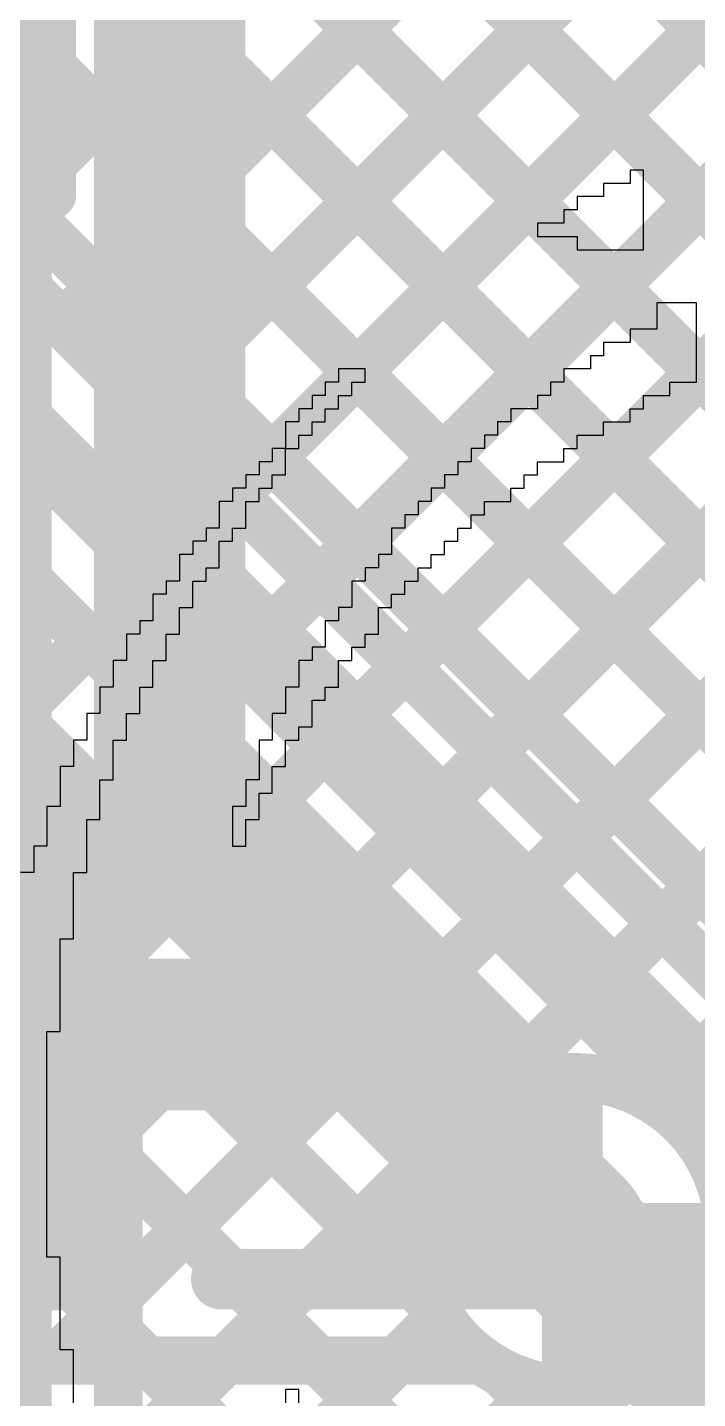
# Model space of a CAD drawing. Header units: millimetres. Extents: x 1.22 to 4.12, y 1.17 to 3.21.
# Drawn here: x 1.685 to 1.7957, y 1.5417 to 1.7682 of the extents above; entities that cross this region are included whole.
import ezdxf

# ---------------------------------------------------------------- set-up
doc = ezdxf.new("R2010")
doc.units = ezdxf.units.MM
doc.header["$MEASUREMENT"] = 0
for name, color, linetype in [('BottomLayer', 5, 'Continuous'), ('BottomOverlay', 54, 'Continuous'), ('MultiLayer', 9, 'Continuous'), ('TopLayer', 1, 'Continuous'), ('TopOverlay', 2, 'Continuous'), ('ViaHoleLayer', 16, 'Continuous')]:
    doc.layers.add(name, color=color, linetype=linetype)

# ---------------------------------------------------------------- blocks, each defined once
blk = doc.blocks.new('B3FS_1012P_16')
at = {"layer": 'TopOverlay', "const_width": 0.01}
for points in [[(0.087, 0.129), (-0.092, 0.129)], [(0.124, 0.05), (0.124, -0.049)]]:
    blk.add_lwpolyline(points, dxfattribs=at)
at = {"layer": 'TopOverlay', "const_width": 0.005}
for points in [[(0.0845, 0.129, 1), (0.0895, 0.129, 1)], [(0.1215, 0.05, 1), (0.1265, 0.05, 1)], [(0.1215, -0.049, 1), (0.1265, -0.049, 1)]]:
    blk.add_lwpolyline(points, format="xyb", close=True, dxfattribs=at)

msp = doc.modelspace()

# ---------------------------------------------------------------- linework, layer by layer
at = {"layer": 'BottomLayer'}
for points, const_width in [([(1.7, 1.61515), (2.122, 2.03715)], 0.008), ([(1.7, 1.72828), (1.99922, 2.0275)], 0.008), ([(1.7, 1.67172), (2.05578, 2.0275)], 0.008), ([(1.7, 1.7), (2.0275, 2.0275)], 0.008), ([(1.7, 1.75657), (1.96793, 2.0245)], 0.008), ([(1.7, 1.64343), (2.07889, 2.02232)], 0.008), ([(1.7, 1.64343), (2.07889, 2.02232)], 0.008), ([(1.683, 1.474), (1.683, 2.01038)], 0.012), ([(1.7, 1.58686), (2.122, 2.00886)], 0.008), ([(1.7, 1.48921), (1.7, 2.00333)], 0.008), ([(1.7085, 1.6355), (1.7085, 1.9916)], 0.025), ([(1.7, 1.55858), (2.122, 1.98058)], 0.008), ([(1.7588, 1.58909), (2.122, 1.95229)], 0.008), ([(1.7888, 1.59081), (2.122, 1.92401)], 0.008), ([(1.7, 1.86382), (1.88389, 1.67993)], 0.008), ([(1.7, 1.83553), (1.86975, 1.66579)], 0.008), ([(1.7, 1.80725), (1.8556, 1.65165)], 0.008), ([(1.7, 1.77897), (1.84146, 1.6375)], 0.008), ([(1.7, 1.75068), (1.82732, 1.62336)], 0.008), ([(1.7, 1.7224), (1.81318, 1.60922)], 0.008), ([(1.7, 1.69411), (1.804, 1.59011)], 0.008), ([(1.7, 1.66583), (1.77129, 1.59454)], 0.008), ([(1.7085, 1.6355), (1.775, 1.569)], 0.025), ([(1.7, 1.63754), (1.75381, 1.58374)], 0.008), ([(1.7, 1.60926), (1.75203, 1.55723)], 0.008), ([(1.775, 1.569), (1.775, 1.59081)], 0.01), ([(1.7, 1.53029), (1.75491, 1.5852)], 0.008), ([(1.7, 1.58098), (1.79946, 1.48151)], 0.008), ([(1.75319, 1.569), (1.775, 1.569)], 0.01), ([(1.775, 1.569), (1.79681, 1.569)], 0.01), ([(1.775, 1.54719), (1.775, 1.569)], 0.01), ([(1.7, 1.50201), (1.75319, 1.5552)], 0.008), ([(1.7, 1.55269), (1.84869, 1.404)], 0.008), ([(1.65856, 1.404), (1.804, 1.54944)], 0.008), ([(1.78974, 1.54781), (1.804, 1.53354)], 0.008), ([(1.76323, 1.54603), (1.804, 1.50526)], 0.008), ([(1.70526, 1.47898), (1.76996, 1.54369)], 0.008)]:
    msp.add_lwpolyline(points, dxfattribs=dict(at, const_width=const_width))
for points, const_width in [([(1.698, 1.75657, 1), (1.702, 1.75657, 1)], 0.004), ([(1.698, 1.75068, 1), (1.702, 1.75068, 1)], 0.004), ([(1.698, 1.72828, 1), (1.702, 1.72828, 1)], 0.004), ([(1.698, 1.7224, 1), (1.702, 1.7224, 1)], 0.004), ([(1.698, 1.7, 1), (1.702, 1.7, 1)], 0.004), ([(1.698, 1.69411, 1), (1.702, 1.69411, 1)], 0.004), ([(1.698, 1.67172, 1), (1.702, 1.67172, 1)], 0.004), ([(1.698, 1.66583, 1), (1.702, 1.66583, 1)], 0.004), ([(1.70225, 1.6355, 1), (1.71475, 1.6355, 1)], 0.0125), ([(1.70225, 1.6355, 1), (1.71475, 1.6355, 1)], 0.0125), ([(1.698, 1.64343, 1), (1.702, 1.64343, 1)], 0.004), ([(1.698, 1.64343, 1), (1.702, 1.64343, 1)], 0.004), ([(1.698, 1.63754, 1), (1.702, 1.63754, 1)], 0.004), ([(1.698, 1.61515, 1), (1.702, 1.61515, 1)], 0.004), ([(1.698, 1.60926, 1), (1.702, 1.60926, 1)], 0.004), ([(1.80081, 1.569, 1), (1.74919, 1.569, 1)], 0.008), ([(1.76929, 1.59454, 1), (1.77329, 1.59454, 1)], 0.004), ([(1.7725, 1.59081, 1), (1.7775, 1.59081, 1)], 0.005), ([(1.7868, 1.59081, 1), (1.7908, 1.59081, 1)], 0.004), ([(1.7568, 1.58909, 1), (1.7608, 1.58909, 1)], 0.004), ([(1.698, 1.58686, 1), (1.702, 1.58686, 1)], 0.004), ([(1.75181, 1.58374, 1), (1.75581, 1.58374, 1)], 0.004), ([(1.75291, 1.5852, 1), (1.75691, 1.5852, 1)], 0.004), ([(1.698, 1.58098, 1), (1.702, 1.58098, 1)], 0.004), ([(1.76875, 1.569, 1), (1.78125, 1.569, 1)], 0.0125), ([(1.76909, 1.569, 1), (1.78091, 1.569, 1)], 0.01181), ([(1.75069, 1.569, 1), (1.75569, 1.569, 1)], 0.005), ([(1.7725, 1.569, 1), (1.7775, 1.569, 1)], 0.005), ([(1.7725, 1.569, 1), (1.7775, 1.569, 1)], 0.005), ([(1.7725, 1.569, 1), (1.7775, 1.569, 1)], 0.005), ([(1.7725, 1.569, 1), (1.7775, 1.569, 1)], 0.005), ([(1.79431, 1.569, 1), (1.79931, 1.569, 1)], 0.005), ([(1.74719, 1.569, 1), (1.75119, 1.569, 1)], 0.004), ([(1.698, 1.55858, 1), (1.702, 1.55858, 1)], 0.004), ([(1.75003, 1.55723, 1), (1.75403, 1.55723, 1)], 0.004), ([(1.75119, 1.5552, 1), (1.75519, 1.5552, 1)], 0.004), ([(1.698, 1.55269, 1), (1.702, 1.55269, 1)], 0.004), ([(1.7725, 1.54719, 1), (1.7775, 1.54719, 1)], 0.005), ([(1.78774, 1.54781, 1), (1.79174, 1.54781, 1)], 0.004), ([(1.76123, 1.54603, 1), (1.76523, 1.54603, 1)], 0.004), ([(1.76796, 1.54369, 1), (1.77196, 1.54369, 1)], 0.004)]:
    msp.add_lwpolyline(points, format="xyb", close=True, dxfattribs=dict(at, const_width=const_width))
at = {"layer": 'BottomOverlay'}
for p, q in [((1.78673, 1.74459), (1.78454, 1.74459)), ((1.78454, 1.74459), (1.78454, 1.7424)), ((1.78673, 1.73145), (1.78673, 1.74459)), ((1.78235, 1.7424), (1.78016, 1.7424)), ((1.78016, 1.7424), (1.78016, 1.74021)), ((1.78454, 1.7424), (1.78235, 1.7424)), ((1.77797, 1.74021), (1.77578, 1.74021)), ((1.77578, 1.74021), (1.77578, 1.73802)), ((1.78016, 1.74021), (1.77797, 1.74021)), ((1.77578, 1.73802), (1.77359, 1.73802)), ((1.77359, 1.73802), (1.77359, 1.73583)), ((1.7714, 1.73583), (1.76921, 1.73583)), ((1.76921, 1.73583), (1.76921, 1.73364)), ((1.77359, 1.73583), (1.7714, 1.73583)), ((1.76921, 1.73364), (1.7714, 1.73364)), ((1.7714, 1.73364), (1.77359, 1.73364)), ((1.77359, 1.73364), (1.77578, 1.73364)), ((1.77578, 1.73364), (1.77578, 1.73145)), ((1.77578, 1.73145), (1.77797, 1.73145)), ((1.77797, 1.73145), (1.78016, 1.73145)), ((1.78016, 1.73145), (1.78235, 1.73145)), ((1.78235, 1.73145), (1.78454, 1.73145)), ((1.78454, 1.73145), (1.78673, 1.73145)), ((1.79111, 1.7227), (1.78892, 1.7227)), ((1.78892, 1.7227), (1.78892, 1.71832)), ((1.79329, 1.7227), (1.79111, 1.7227)), ((1.79548, 1.7227), (1.79329, 1.7227)), ((1.79548, 1.70956), (1.79548, 1.7227)), ((1.78673, 1.71832), (1.78454, 1.71832)), ((1.78454, 1.71832), (1.78454, 1.71613)), ((1.78892, 1.71832), (1.78673, 1.71832)), ((1.78235, 1.71613), (1.78016, 1.71613)), ((1.78016, 1.71613), (1.78016, 1.71394)), ((1.78454, 1.71613), (1.78235, 1.71613)), ((1.78016, 1.71394), (1.77797, 1.71394)), ((1.77797, 1.71394), (1.77797, 1.71175)), ((1.73857, 1.71175), (1.73638, 1.71175)), ((1.73638, 1.71175), (1.73638, 1.70956)), ((1.74076, 1.71175), (1.73857, 1.71175)), ((1.74076, 1.70956), (1.74076, 1.71175)), ((1.77578, 1.71175), (1.77359, 1.71175)), ((1.77359, 1.71175), (1.77359, 1.70956)), ((1.77797, 1.71175), (1.77578, 1.71175)), ((1.73638, 1.70956), (1.73419, 1.70956)), ((1.73419, 1.70956), (1.73419, 1.70737)), ((1.73857, 1.70737), (1.73857, 1.70956)), ((1.73857, 1.70956), (1.74076, 1.70956)), ((1.77359, 1.70956), (1.7714, 1.70956)), ((1.7714, 1.70956), (1.7714, 1.70737)), ((1.79111, 1.70737), (1.79111, 1.70956)), ((1.79111, 1.70956), (1.79329, 1.70956)), ((1.79329, 1.70956), (1.79548, 1.70956)), ((1.73419, 1.70737), (1.732, 1.70737)), ((1.732, 1.70737), (1.732, 1.70519)), ((1.73638, 1.70519), (1.73638, 1.70737)), ((1.73638, 1.70737), (1.73857, 1.70737)), ((1.7714, 1.70737), (1.76921, 1.70737)), ((1.76921, 1.70737), (1.76921, 1.70519)), ((1.78673, 1.70519), (1.78673, 1.70737)), ((1.78673, 1.70737), (1.78892, 1.70737)), ((1.78892, 1.70737), (1.79111, 1.70737)), ((1.72981, 1.703), (1.72762, 1.703)), ((1.72762, 1.703), (1.72762, 1.69862)), ((1.732, 1.70519), (1.72981, 1.70519)), ((1.72981, 1.70519), (1.72981, 1.703)), ((1.732, 1.70081), (1.732, 1.703)), ((1.732, 1.703), (1.73419, 1.703)), ((1.73419, 1.703), (1.73419, 1.70519)), ((1.73419, 1.70519), (1.73638, 1.70519)), ((1.76484, 1.703), (1.76265, 1.703)), ((1.76265, 1.703), (1.76265, 1.70081)), ((1.76703, 1.70519), (1.76484, 1.70519)), ((1.76484, 1.70519), (1.76484, 1.703)), ((1.76921, 1.70519), (1.76703, 1.70519)), ((1.78016, 1.70081), (1.78016, 1.703)), ((1.78016, 1.703), (1.78235, 1.703)), ((1.78235, 1.703), (1.78454, 1.703)), ((1.78454, 1.703), (1.78454, 1.70519)), ((1.78454, 1.70519), (1.78673, 1.70519)), ((1.72981, 1.69862), (1.72981, 1.70081)), ((1.72981, 1.70081), (1.732, 1.70081)), ((1.76265, 1.70081), (1.76046, 1.70081)), ((1.76046, 1.70081), (1.76046, 1.69862)), ((1.77578, 1.69862), (1.77578, 1.70081)), ((1.77578, 1.70081), (1.77797, 1.70081)), ((1.77797, 1.70081), (1.78016, 1.70081)), ((1.72762, 1.69862), (1.72543, 1.69862)), ((1.72543, 1.69862), (1.72543, 1.69643)), ((1.72762, 1.69862), (1.72981, 1.69862)), ((1.72762, 1.69424), (1.72762, 1.69862)), ((1.76046, 1.69862), (1.75827, 1.69862)), ((1.75827, 1.69862), (1.75827, 1.69643)), ((1.77359, 1.69643), (1.77359, 1.69862)), ((1.77359, 1.69862), (1.77578, 1.69862)), ((1.72543, 1.69643), (1.72324, 1.69643)), ((1.72324, 1.69643), (1.72324, 1.69424)), ((1.75827, 1.69643), (1.75608, 1.69643)), ((1.75608, 1.69643), (1.75608, 1.69424)), ((1.76921, 1.69424), (1.76921, 1.69643)), ((1.76921, 1.69643), (1.7714, 1.69643)), ((1.7714, 1.69643), (1.77359, 1.69643)), ((1.72324, 1.69424), (1.72106, 1.69424)), ((1.72106, 1.69424), (1.72106, 1.69205)), ((1.72543, 1.69205), (1.72543, 1.69424)), ((1.72543, 1.69424), (1.72762, 1.69424)), ((1.75608, 1.69424), (1.75389, 1.69424)), ((1.75389, 1.69424), (1.75389, 1.69205)), ((1.76703, 1.69205), (1.76703, 1.69424)), ((1.76703, 1.69424), (1.76921, 1.69424)), ((1.72106, 1.69205), (1.71887, 1.69205)), ((1.71887, 1.69205), (1.71887, 1.68986)), ((1.72324, 1.68986), (1.72324, 1.69205)), ((1.72324, 1.69205), (1.72543, 1.69205)), ((1.75389, 1.69205), (1.7517, 1.69205)), ((1.7517, 1.69205), (1.7517, 1.68986)), ((1.76484, 1.68986), (1.76484, 1.69205)), ((1.76484, 1.69205), (1.76703, 1.69205)), ((1.71887, 1.68986), (1.71668, 1.68986)), ((1.71668, 1.68986), (1.71668, 1.68548)), ((1.72106, 1.68548), (1.72106, 1.68986)), ((1.72106, 1.68986), (1.72324, 1.68986)), ((1.7517, 1.68986), (1.74951, 1.68986)), ((1.74951, 1.68986), (1.74951, 1.68767)), ((1.76046, 1.68767), (1.76046, 1.68986)), ((1.76046, 1.68986), (1.76265, 1.68986)), ((1.76265, 1.68986), (1.76484, 1.68986)), ((1.74951, 1.68767), (1.74732, 1.68767)), ((1.74732, 1.68767), (1.74732, 1.68548)), ((1.75827, 1.68548), (1.75827, 1.68767)), ((1.75827, 1.68767), (1.76046, 1.68767)), ((1.71668, 1.68548), (1.71449, 1.68548)), ((1.71449, 1.68548), (1.71449, 1.68329)), ((1.71887, 1.68329), (1.71887, 1.68548)), ((1.71887, 1.68548), (1.72106, 1.68548)), ((1.74732, 1.68548), (1.74513, 1.68548)), ((1.74513, 1.68548), (1.74513, 1.68111)), ((1.75608, 1.68329), (1.75608, 1.68548)), ((1.75608, 1.68548), (1.75827, 1.68548)), ((1.71449, 1.68329), (1.7123, 1.68329)), ((1.7123, 1.68329), (1.7123, 1.68111)), ((1.71668, 1.67892), (1.71668, 1.68329)), ((1.71668, 1.68329), (1.71887, 1.68329)), ((1.75389, 1.68111), (1.75389, 1.68329)), ((1.75389, 1.68329), (1.75608, 1.68329)), ((1.7123, 1.68111), (1.71011, 1.68111)), ((1.71011, 1.68111), (1.71011, 1.67673)), ((1.74513, 1.68111), (1.74295, 1.68111)), ((1.74295, 1.68111), (1.74295, 1.67892)), ((1.7517, 1.67892), (1.7517, 1.68111)), ((1.7517, 1.68111), (1.75389, 1.68111)), ((1.71449, 1.67673), (1.71449, 1.67892)), ((1.71449, 1.67892), (1.71668, 1.67892)), ((1.74295, 1.67892), (1.74076, 1.67892)), ((1.74076, 1.67892), (1.74076, 1.67673)), ((1.74951, 1.67673), (1.74951, 1.67892)), ((1.74951, 1.67892), (1.7517, 1.67892)), ((1.71011, 1.67673), (1.70792, 1.67673)), ((1.70792, 1.67673), (1.70792, 1.67454)), ((1.7123, 1.67235), (1.7123, 1.67673)), ((1.7123, 1.67673), (1.71449, 1.67673)), ((1.74076, 1.67673), (1.73857, 1.67673)), ((1.73857, 1.67673), (1.73857, 1.67235)), ((1.74732, 1.67454), (1.74732, 1.67673)), ((1.74732, 1.67673), (1.74951, 1.67673)), ((1.70792, 1.67454), (1.70573, 1.67454)), ((1.70573, 1.67454), (1.70573, 1.67016)), ((1.74513, 1.67235), (1.74513, 1.67454)), ((1.74513, 1.67454), (1.74732, 1.67454)), ((1.71011, 1.66797), (1.71011, 1.67235)), ((1.71011, 1.67235), (1.7123, 1.67235)), ((1.73857, 1.67235), (1.73638, 1.67235)), ((1.73638, 1.67235), (1.73638, 1.67016)), ((1.74295, 1.66797), (1.74295, 1.67235)), ((1.74295, 1.67235), (1.74513, 1.67235)), ((1.70573, 1.67016), (1.70354, 1.67016)), ((1.70354, 1.67016), (1.70354, 1.66797)), ((1.73638, 1.67016), (1.73419, 1.67016)), ((1.73419, 1.67016), (1.73419, 1.66578)), ((1.70354, 1.66797), (1.70135, 1.66797)), ((1.70135, 1.66797), (1.70135, 1.66359)), ((1.70792, 1.66359), (1.70792, 1.66797)), ((1.70792, 1.66797), (1.71011, 1.66797)), ((1.74076, 1.66578), (1.74076, 1.66797)), ((1.74076, 1.66797), (1.74295, 1.66797)), ((1.73419, 1.66578), (1.732, 1.66578)), ((1.732, 1.66578), (1.732, 1.66359)), ((1.73857, 1.66359), (1.73857, 1.66578)), ((1.73857, 1.66578), (1.74076, 1.66578)), ((1.70135, 1.66359), (1.69916, 1.66359)), ((1.69916, 1.66359), (1.69916, 1.65921)), ((1.70573, 1.65921), (1.70573, 1.66359)), ((1.70573, 1.66359), (1.70792, 1.66359)), ((1.732, 1.66359), (1.72981, 1.66359)), ((1.72981, 1.66359), (1.72981, 1.65921)), ((1.73638, 1.65921), (1.73638, 1.66359)), ((1.73638, 1.66359), (1.73857, 1.66359)), ((1.69916, 1.65921), (1.69697, 1.65921)), ((1.69697, 1.65921), (1.69697, 1.65484)), ((1.70354, 1.65484), (1.70354, 1.65921)), ((1.70354, 1.65921), (1.70573, 1.65921)), ((1.72981, 1.65921), (1.72762, 1.65921)), ((1.72762, 1.65921), (1.72762, 1.65484)), ((1.73419, 1.65703), (1.73419, 1.65921)), ((1.73419, 1.65921), (1.73638, 1.65921)), ((1.732, 1.65265), (1.732, 1.65703)), ((1.732, 1.65703), (1.73419, 1.65703)), ((1.69697, 1.65484), (1.69479, 1.65484)), ((1.69479, 1.65484), (1.69479, 1.65046)), ((1.70135, 1.65046), (1.70135, 1.65484)), ((1.70135, 1.65484), (1.70354, 1.65484)), ((1.72762, 1.65484), (1.72543, 1.65484)), ((1.72543, 1.65484), (1.72543, 1.65046)), ((1.72981, 1.65046), (1.72981, 1.65265)), ((1.72981, 1.65265), (1.732, 1.65265)), ((1.69479, 1.65046), (1.6926, 1.65046)), ((1.6926, 1.65046), (1.6926, 1.64608)), ((1.69916, 1.64389), (1.69916, 1.65046)), ((1.69916, 1.65046), (1.70135, 1.65046)), ((1.72543, 1.65046), (1.72324, 1.65046)), ((1.72324, 1.65046), (1.72324, 1.64389)), ((1.72762, 1.64608), (1.72762, 1.65046)), ((1.72762, 1.65046), (1.72981, 1.65046)), ((1.6926, 1.64608), (1.69041, 1.64608)), ((1.69041, 1.64608), (1.69041, 1.63951)), ((1.72543, 1.6417), (1.72543, 1.64608)), ((1.72543, 1.64608), (1.72762, 1.64608)), ((1.69697, 1.63732), (1.69697, 1.64389)), ((1.69697, 1.64389), (1.69916, 1.64389)), ((1.72324, 1.64389), (1.72106, 1.64389)), ((1.72106, 1.64389), (1.72106, 1.63951)), ((1.72324, 1.63732), (1.72324, 1.6417)), ((1.72324, 1.6417), (1.72543, 1.6417)), ((1.69041, 1.63951), (1.68822, 1.63951)), ((1.68822, 1.63951), (1.68822, 1.63295)), ((1.69479, 1.62857), (1.69479, 1.63732)), ((1.69479, 1.63732), (1.69697, 1.63732)), ((1.72106, 1.63951), (1.71887, 1.63951)), ((1.71887, 1.63951), (1.71887, 1.63295)), ((1.72106, 1.63295), (1.72106, 1.63732)), ((1.72106, 1.63732), (1.72324, 1.63732)), ((1.68822, 1.63295), (1.68603, 1.63295)), ((1.68603, 1.63295), (1.68603, 1.62857)), ((1.71887, 1.63295), (1.72106, 1.63295)), ((1.68603, 1.62857), (1.68384, 1.62857)), ((1.6926, 1.61762), (1.6926, 1.62857)), ((1.6926, 1.62857), (1.69479, 1.62857)), ((1.69041, 1.6023), (1.69041, 1.61762)), ((1.69041, 1.61762), (1.6926, 1.61762)), ((1.68822, 1.56508), (1.68822, 1.6023)), ((1.68822, 1.6023), (1.69041, 1.6023)), ((1.69041, 1.56508), (1.68822, 1.56508)), ((1.69041, 1.54976), (1.69041, 1.56508)), ((1.6926, 1.54976), (1.69041, 1.54976)), ((1.6926, 1.541), (1.6926, 1.54976)), ((1.72981, 1.54319), (1.72762, 1.54319)), ((1.72762, 1.54319), (1.72762, 1.541)), ((1.72981, 1.541), (1.72981, 1.54319))]:
    msp.add_line(p, q, dxfattribs=at)
at = {"layer": 'MultiLayer', "const_width": 0.01181}
msp.add_lwpolyline([(1.76909, 1.569, 1), (1.78091, 1.569, 1)], format="xyb", close=True, dxfattribs=at)
at = {"layer": 'TopLayer'}
for points, const_width in [([(1.68902, 1.74558), (1.9425, 1.99907)], 0.008), ([(1.69088, 1.71916), (1.9425, 1.97078)], 0.008), ([(1.61801, 1.94581), (1.92343, 1.64039)], 0.008), ([(1.70502, 1.70502), (1.9425, 1.9425)], 0.008), ([(1.61154, 1.92399), (1.91898, 1.61655)], 0.008), ([(1.71916, 1.69088), (1.9425, 1.91422)], 0.008), ([(1.7333, 1.67674), (1.94252, 1.88595)], 0.008), ([(1.7333, 1.67674), (1.94252, 1.88595)], 0.008), ([(1.74745, 1.66259), (1.95231, 1.86746)], 0.008), ([(1.66933, 1.83792), (1.91898, 1.58827)], 0.008), ([(1.68902, 1.74044), (1.68902, 1.81756)], 0.008), ([(1.76159, 1.64845), (1.91898, 1.80585)], 0.008), ([(1.68902, 1.78995), (1.90797, 1.571)], 0.008), ([(1.77573, 1.63431), (1.91898, 1.77756)], 0.008), ([(1.68902, 1.76167), (1.87968, 1.571)], 0.008), ([(1.78987, 1.62017), (1.91898, 1.74928)], 0.008), ([(1.58953, 1.74802), (1.75381, 1.58374)], 0.008), ([(1.68387, 1.74044), (1.68902, 1.74558)], 0.008), ([(1.64652, 1.73948), (1.832, 1.554)], 0.012), ([(1.6696, 1.74044), (1.83904, 1.571)], 0.008), ([(1.6696, 1.74044), (1.68902, 1.74044)], 0.008), ([(1.67674, 1.7333), (1.68387, 1.74044)], 0.008), ([(1.68196, 1.74044), (1.8514, 1.571)], 0.008), ([(1.63452, 1.72744), (1.76809, 1.59387)], 0.008), ([(1.67168, 1.64339), (1.69512, 1.66684)], 0.008), ([(1.69202, 1.63545), (1.70926, 1.65269)], 0.008), ([(1.69202, 1.63545), (1.70926, 1.65269)], 0.008), ([(1.60102, 1.64339), (1.69202, 1.64339)], 0.008), ([(1.69202, 1.56028), (1.69202, 1.64339)], 0.008), ([(1.69202, 1.60716), (1.72341, 1.63855)], 0.008), ([(1.69202, 1.57888), (1.73755, 1.62441)], 0.008), ([(1.69202, 1.61724), (1.75203, 1.55723)], 0.008), ([(1.64652, 1.60183), (1.74116, 1.60183)], 0.025), ([(1.68942, 1.548), (1.75169, 1.61027)], 0.008), ([(1.74116, 1.60183), (1.8145, 1.5285)], 0.025), ([(1.64652, 1.60183), (1.68802, 1.60183)], 0.01), ([(1.7588, 1.58909), (1.76583, 1.59613)], 0.008), ([(1.69202, 1.58896), (1.73298, 1.548)], 0.008), ([(1.71771, 1.548), (1.75491, 1.5852)], 0.008), ([(1.75319, 1.569), (1.775, 1.569)], 0.01), ([(1.775, 1.54719), (1.775, 1.569)], 0.01), ([(1.60102, 1.56028), (1.69202, 1.56028)], 0.008), ([(1.69202, 1.56068), (1.70469, 1.548)], 0.008), ([(1.74599, 1.548), (1.75319, 1.5552)], 0.008), ([(1.7868, 1.53224), (1.80826, 1.5537)], 0.008), ([(1.58883, 1.548), (1.75999, 1.548)], 0.008), ([(1.78974, 1.54781), (1.82254, 1.515)], 0.008), ([(1.77604, 1.543), (1.80404, 1.515)], 0.008)]:
    msp.add_lwpolyline(points, dxfattribs=dict(at, const_width=const_width))
for points, const_width in [([(1.68702, 1.76167, 1), (1.69102, 1.76167, 1)], 0.004), ([(1.68702, 1.74558, 1), (1.69102, 1.74558, 1)], 0.004), ([(1.68702, 1.74558, 1), (1.69102, 1.74558, 1)], 0.004), ([(1.67996, 1.74044, 1), (1.68396, 1.74044, 1)], 0.004), ([(1.68187, 1.74044, 1), (1.68587, 1.74044, 1)], 0.004), ([(1.68187, 1.74044, 1), (1.68587, 1.74044, 1)], 0.004), ([(1.68702, 1.74044, 1), (1.69102, 1.74044, 1)], 0.004), ([(1.68702, 1.74044, 1), (1.69102, 1.74044, 1)], 0.004), ([(1.68888, 1.71916, 1), (1.69288, 1.71916, 1)], 0.004), ([(1.70302, 1.70502, 1), (1.70702, 1.70502, 1)], 0.004), ([(1.71716, 1.69088, 1), (1.72116, 1.69088, 1)], 0.004), ([(1.7313, 1.67674, 1), (1.7353, 1.67674, 1)], 0.004), ([(1.7313, 1.67674, 1), (1.7353, 1.67674, 1)], 0.004), ([(1.69312, 1.66684, 1), (1.69712, 1.66684, 1)], 0.004), ([(1.74545, 1.66259, 1), (1.74945, 1.66259, 1)], 0.004), ([(1.70726, 1.65269, 1), (1.71126, 1.65269, 1)], 0.004), ([(1.70726, 1.65269, 1), (1.71126, 1.65269, 1)], 0.004), ([(1.75959, 1.64845, 1), (1.76359, 1.64845, 1)], 0.004), ([(1.69002, 1.64339, 1), (1.69402, 1.64339, 1)], 0.004), ([(1.69002, 1.64339, 1), (1.69402, 1.64339, 1)], 0.004), ([(1.72141, 1.63855, 1), (1.72541, 1.63855, 1)], 0.004), ([(1.69002, 1.63545, 1), (1.69402, 1.63545, 1)], 0.004), ([(1.69002, 1.63545, 1), (1.69402, 1.63545, 1)], 0.004), ([(1.77373, 1.63431, 1), (1.77773, 1.63431, 1)], 0.004), ([(1.73555, 1.62441, 1), (1.73955, 1.62441, 1)], 0.004), ([(1.78787, 1.62017, 1), (1.79187, 1.62017, 1)], 0.004), ([(1.69002, 1.61724, 1), (1.69402, 1.61724, 1)], 0.004), ([(1.73491, 1.60183, 1), (1.74741, 1.60183, 1)], 0.0125), ([(1.73491, 1.60183, 1), (1.74741, 1.60183, 1)], 0.0125), ([(1.74969, 1.61027, 1), (1.75369, 1.61027, 1)], 0.004), ([(1.69002, 1.60716, 1), (1.69402, 1.60716, 1)], 0.004), ([(1.68552, 1.60183, 1), (1.69052, 1.60183, 1)], 0.005), ([(1.76383, 1.59613, 1), (1.76783, 1.59613, 1)], 0.004), ([(1.76609, 1.59387, 1), (1.77009, 1.59387, 1)], 0.004), ([(1.76609, 1.59387, 1), (1.77009, 1.59387, 1)], 0.004), ([(1.69002, 1.58896, 1), (1.69402, 1.58896, 1)], 0.004), ([(1.7568, 1.58909, 1), (1.7608, 1.58909, 1)], 0.004), ([(1.75181, 1.58374, 1), (1.75581, 1.58374, 1)], 0.004), ([(1.75291, 1.5852, 1), (1.75691, 1.5852, 1)], 0.004), ([(1.69002, 1.57888, 1), (1.69402, 1.57888, 1)], 0.004), ([(1.76909, 1.569, 1), (1.78091, 1.569, 1)], 0.01181), ([(1.75069, 1.569, 1), (1.75569, 1.569, 1)], 0.005), ([(1.7725, 1.569, 1), (1.7775, 1.569, 1)], 0.005), ([(1.7725, 1.569, 1), (1.7775, 1.569, 1)], 0.005), ([(1.69002, 1.56068, 1), (1.69402, 1.56068, 1)], 0.004), ([(1.69002, 1.56028, 1), (1.69402, 1.56028, 1)], 0.004), ([(1.69002, 1.56028, 1), (1.69402, 1.56028, 1)], 0.004), ([(1.75003, 1.55723, 1), (1.75403, 1.55723, 1)], 0.004), ([(1.75119, 1.5552, 1), (1.75519, 1.5552, 1)], 0.004), ([(1.68742, 1.548, 1), (1.69142, 1.548, 1)], 0.004), ([(1.70269, 1.548, 1), (1.70669, 1.548, 1)], 0.004), ([(1.71571, 1.548, 1), (1.71971, 1.548, 1)], 0.004), ([(1.73098, 1.548, 1), (1.73498, 1.548, 1)], 0.004), ([(1.74399, 1.548, 1), (1.74799, 1.548, 1)], 0.004), ([(1.75799, 1.548, 1), (1.76199, 1.548, 1)], 0.004), ([(1.75799, 1.548, 1), (1.76199, 1.548, 1)], 0.004), ([(1.7725, 1.54719, 1), (1.7775, 1.54719, 1)], 0.005), ([(1.78774, 1.54781, 1), (1.79174, 1.54781, 1)], 0.004), ([(1.77384, 1.5432, 1), (1.77784, 1.5432, 1)], 0.004), ([(1.77404, 1.543, 1), (1.77804, 1.543, 1)], 0.004)]:
    msp.add_lwpolyline(points, format="xyb", close=True, dxfattribs=dict(at, const_width=const_width))
at = {"layer": 'TopLayer', "const_width": 0.008}
for points in [[(1.75999, 1.548, -0.630469), (1.76809, 1.59387)], [(1.79987, 1.56209, -0.327886), (1.77584, 1.5432)]]:
    msp.add_lwpolyline(points, format="xyb", dxfattribs=at)
at = {"layer": 'ViaHoleLayer', "const_width": 0.00591}
msp.add_lwpolyline([(1.77205, 1.569, 1), (1.77795, 1.569, 1)], format="xyb", close=True, dxfattribs=at)

# ---------------------------------------------------------------- block references
at = {"rotation": 180}
msp.add_blockref('B3FS_1012P_16', (1.804, 1.69042), dxfattribs=at)

doc.saveas('drawing.dxf')
